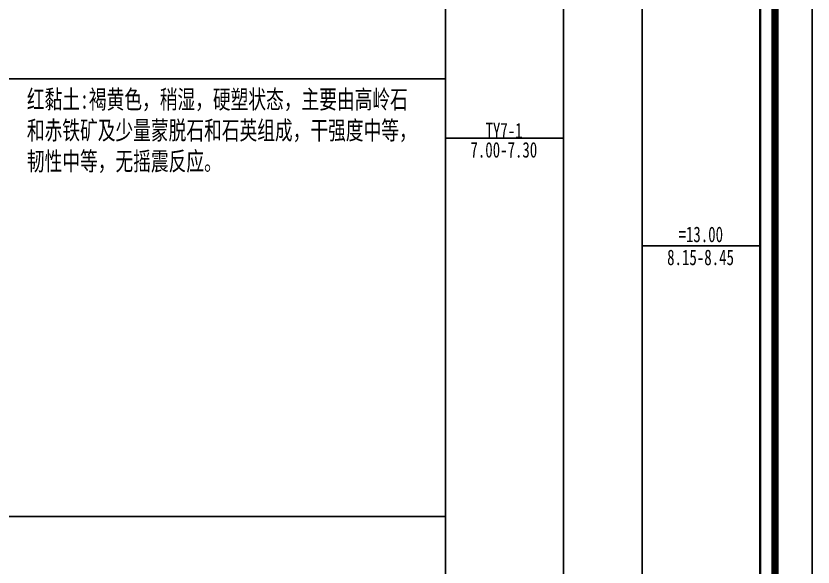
# Model space of a CAD drawing. Extents: x -27 to 2779, y -202 to 95.
# Drawn here: x 1491.7 to 1599.1, y -127.8 to -53.5 of the extents above; entities that cross this region are included whole.
import ezdxf

# ---------------------------------------------------------------- set-up
doc = ezdxf.new("R2010")
doc.units = 0
doc.header["$MEASUREMENT"] = 0
doc.layers.add('ZZT_TC', color=7, linetype='Continuous')
doc.styles.add('BODYCONTENT', font='simfang.ttf', dxfattribs={"width": 0.7, "height": 2.5})

# ---------------------------------------------------------------- blocks, each defined once
blk = doc.blocks.new('block7', base_point=(27, 229))
for points, const_width in [([(0, 0), (210, 0), (210, 297), (0, 297)], 0.25), ([(25, 5), (205, 5), (205, 292), (25, 292)], 1), ([(27, 265), (203, 265), (203, 17), (27, 17)], 0.3)]:
    blk.add_lwpolyline(points, close=True, dxfattribs=dict(const_width=const_width))

msp = doc.modelspace()

# ---------------------------------------------------------------- linework, layer by layer
at = {"layer": 'ZZT_TC'}
for p, q in [((1549.59, 27), (1549.59, -185)), ((1565.49, 27), (1565.49, -185)), ((1576.1, 27), (1576.1, -185)), ((1592, 27), (1592, -185)), ((1490.22, -62), (1549.59, -62)), ((1549.59, -70), (1565.49, -70)), ((1576.1, -84.5), (1592, -84.5)), ((1490.22, -121), (1549.59, -121))]:
    msp.add_line(p, q, dxfattribs=at)
at = {"layer": 'ZZT_TC', "color": 7, "const_width": 0.3, "flags": 128}
msp.add_lwpolyline([(1416, 27), (1592, 27), (1592, -185), (1416, -185)], close=True, dxfattribs=at)

# ---------------------------------------------------------------- block references
at = {"layer": 'ZZT_TC'}
msp.add_blockref('block7', (1416, 27), dxfattribs=at)

# ---------------------------------------------------------------- texts
at = {"layer": 'ZZT_TC', "color": 7, "style": 'BODYCONTENT', "width": 0.7}
for s, p in [('TY7-1', (1555, -70)), ('7.00-7.30', (1552.97, -72.6)), ('=13.00', (1581, -84)), ('8.15-8.45', (1579.47, -87.1))]:
    msp.add_text(s, height=2.1, dxfattribs=at).set_placement(p)
at = {"layer": 'ZZT_TC', "color": 7, "insert": (1493.22, -63.5), "char_height": 2.5, "width": 53.3735, "attachment_point": 1, "style": 'BODYCONTENT'}
msp.add_mtext('红黏土:褐黄色，稍湿，硬塑状态，主要由高岭石和赤铁矿及少量蒙脱石和石英组成，干强度中等，韧性中等，无摇震反应。', dxfattribs=at)

doc.saveas('drawing.dxf')
